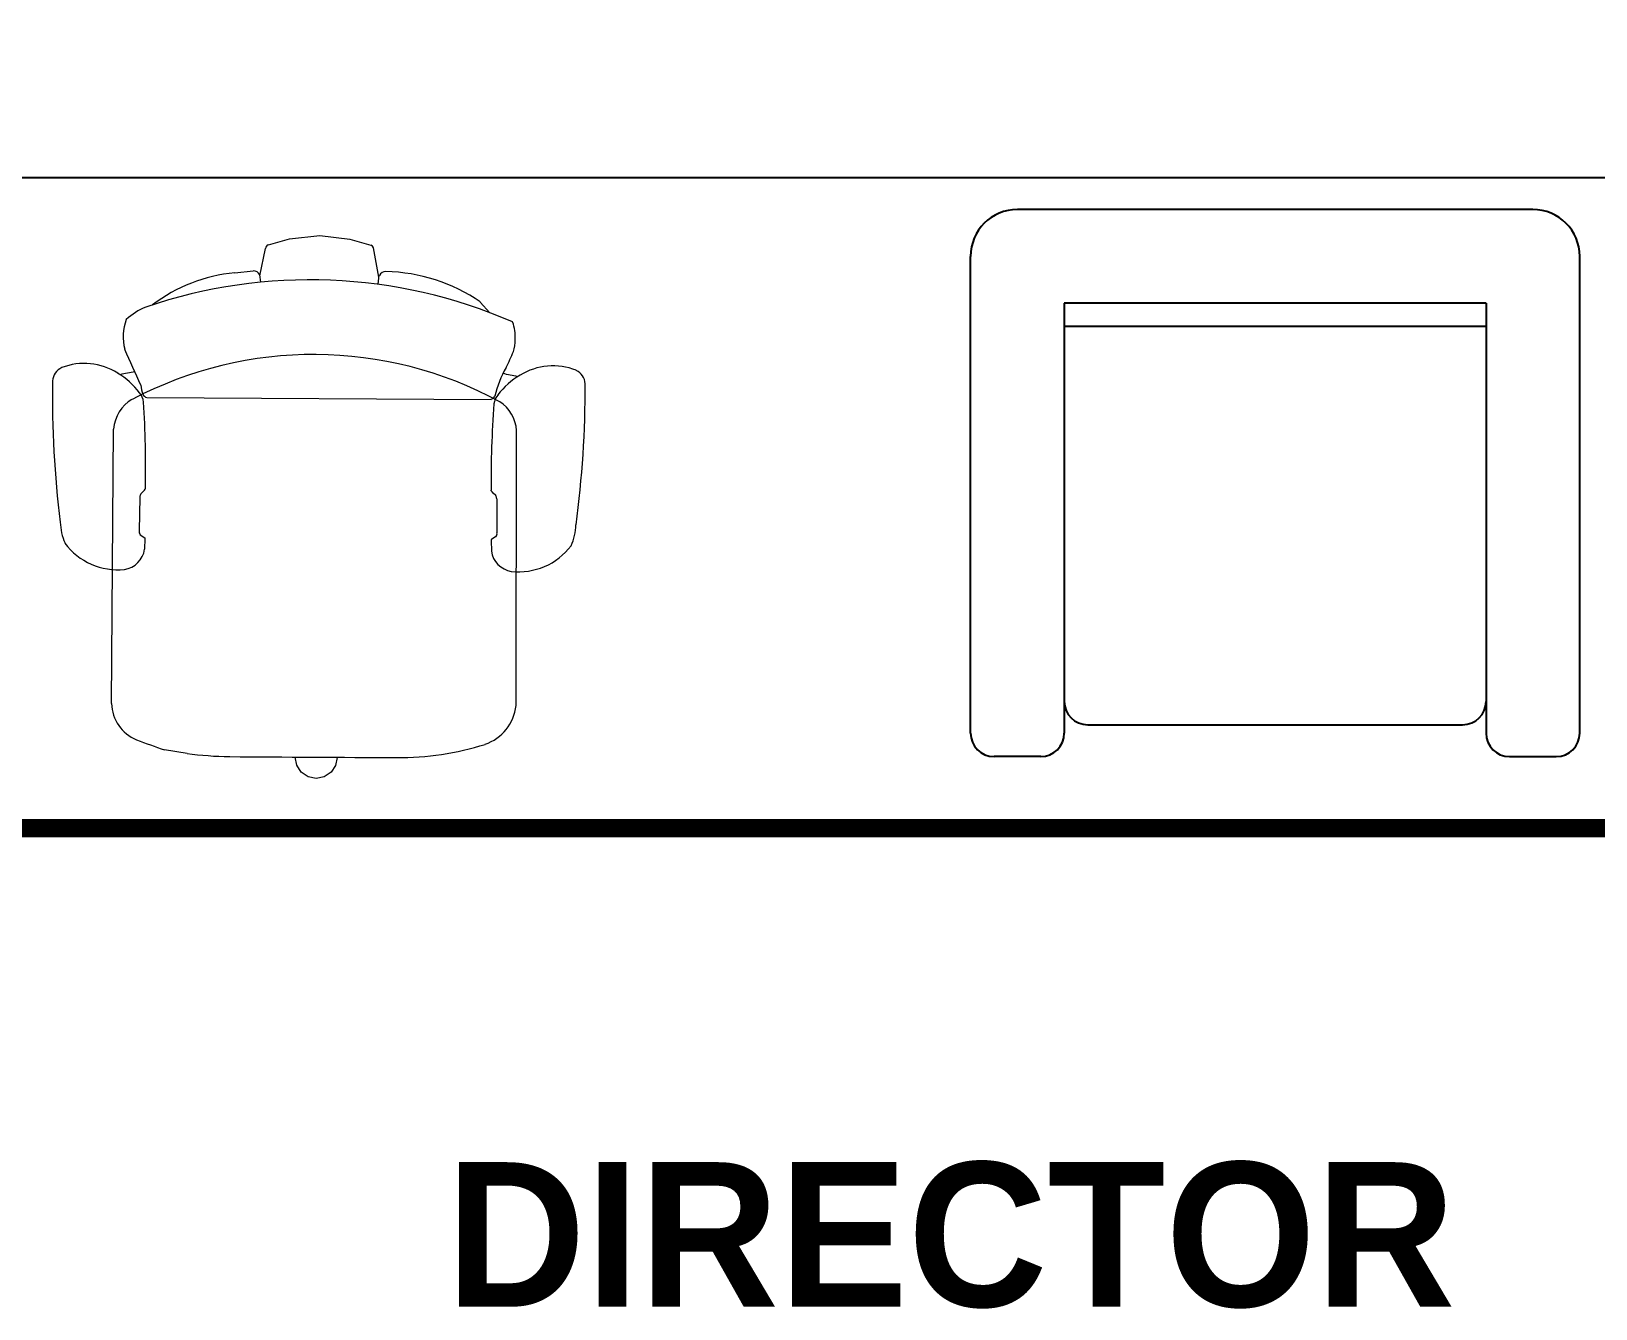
# Model space of a CAD drawing. Header units: inches. Extents: x 478327 to 492265, y -26791 to -22136.
# Drawn here: x 482303.1 to 482388.3, y -24269.3 to -24199.7 of the extents above; entities that cross this region are included whole.
import ezdxf

# ---------------------------------------------------------------- set-up
doc = ezdxf.new("R2010")
doc.units = ezdxf.units.IN
doc.header["$MEASUREMENT"] = 0
doc.layers.add('A-furniture', color=8, linetype='Continuous', lineweight=9)
doc.layers.add('I-ANNO-TEXT', color=7, linetype='Continuous', lineweight=18)
for name, color, linetype in [('C-RD-TEXT-TITLE', 4, 'Continuous'), ('furniture', 201, 'Continuous'), ('I-WALL-IN', 3, 'Continuous')]:
    doc.layers.add(name, color=color, linetype=linetype)
doc.styles.add('MICRO', font='')
doc.styles.get('MICRO').set_extended_font_data('MicrogrammaSSi', bold=True)

# ---------------------------------------------------------------- blocks, each defined once
blk = doc.blocks.new('A$C6A0E07C9')
at = {"layer": 'A-furniture'}
for p, q in [((-0.2138, 0.2718), (0.1182, 0.2876)), ((-0.0079, 0.2484), (-0.0112, 0.2428)), ((0.0377, 0.2515), (-0.0033, 0.2499)), ((0.0418, 0.2505), (0.045, 0.2473)), ((0.045, 0.2473), (0.0464, 0.2461)), ((0.1585, 0.2497), (0.1792, -0.1667)), ((-0.0121, 0.2424), (-0.025, 0.2422)), ((-0.0115, 0.2426), (-0.0121, 0.2424)), ((-0.0112, 0.2428), (-0.0115, 0.2426)), ((0.0464, 0.2461), (0.0478, 0.2453)), ((0.0478, 0.2453), (0.0485, 0.2451)), ((-0.2691, 0.1773), (-0.2664, 0.2046)), ((0.3152, 0.1516), (0.3188, 0.1294)), ((0.3146, 0.1213), (0.3056, 0.1197)), ((0.3131, 0.1211), (0.3466, 0.116)), ((0.3514, 0.1128), (0.36, 0.0876)), ((0.36, 0.0876), (0.3659, 0.0513)), ((-0.2893, 0.0294), (-0.2841, 0.0379)), ((-0.2841, 0.0379), (-0.2762, 0.0438)), ((-0.2762, 0.0438), (-0.2666, 0.0462)), ((0.3659, 0.0513), (0.3636, 0.0146)), ((-0.2907, 0.0196), (-0.2893, 0.0294)), ((-0.2883, 0.01), (-0.2907, 0.0196)), ((-0.2824, 0.002), (-0.2883, 0.01)), ((-0.2739, -0.003), (-0.2824, 0.002)), ((0.3636, 0.0146), (0.3576, -0.0113)), ((-0.2641, -0.0045), (-0.2739, -0.003)), ((0.3197, -0.023), (0.3546, -0.0146)), ((0.3546, -0.0146), (0.3564, -0.0132)), ((0.3564, -0.0132), (0.3576, -0.0113)), ((0.3108, -0.0224), (0.3218, -0.0234)), ((0.2962, -0.1472), (0.2839, -0.1595)), ((0.0087, -0.176), (-0.0042, -0.1772)), ((0.0094, -0.1763), (0.0087, -0.176)), ((0.0097, -0.1764), (0.0094, -0.1763)), ((0.0135, -0.1816), (0.0097, -0.1764)), ((0.0591, -0.1802), (0.0183, -0.1827)), ((0.0631, -0.1788), (0.066, -0.1753)), ((0.066, -0.1753), (0.0673, -0.174)), ((0.0673, -0.174), (0.0686, -0.173)), ((0.0686, -0.173), (0.0692, -0.1728)), ((-0.1895, -0.2174), (0.1433, -0.1996))]:
    blk.add_line(p, q, dxfattribs=at)
for centre, radius, start, end in [((0.2241, -0.8917), 1.2574, 92.3594, 100.1757), ((0.1721, 0.3454), 0.0192, 28.1256, 89.2436), ((0.0065, 0.2825), 0.0635, 94.0792, 117.5938), ((0.1209, 0.3234), 0.0749, 330.3794, 24.513), ((0.0274, 0.2777), 0.0792, 129.4999, 189.1152), ((0.117, 0.2414), 0.0463, 34.0902, 88.4441), ((0.1077, 0.3263), 0.0879, 309.6726, 333.0223), ((-0.21, 0.2233), 0.0487, 94.526, 161.0109), ((-0.0222, 0.2712), 0.0292, 192.0047, 264.4409), ((-0.2488, 0.0248), 0.4712, 334.5973, 30.9732), ((-1.1254, 2.7931), 2.8487, 297.1157, 298.0695), ((-0.9196, -0.0126), 1.143, 14.0931, 15.0056), ((0.2336, 0.2226), 0.0597, 72.5282, 107.7011), ((0.1951, 0.2221), 0.0806, 25.5198, 45.5387), ((-0.0038, 0.2437), 0.00623, 84.8455, 131.3174), ((0.0374, 0.2414), 0.0101, 64.5281, 88.6391), ((0.0007, 1.5534), 1.3091, 272.0899, 276.676), ((0.1493, 0.274), 0.0211, 279.8693, 313.3434), ((0.1704, 0.2449), 0.0129, 130.1366, 158.0173), ((0.1866, 0.1808), 0.0779, 100.0525, 108.2672), ((-0.3014, 0.0263), 0.6141, 339.6108, 22.0467), ((0.1276, 0.1249), 0.1894, 8.0925, 40.8276), ((0.5941, -0.0351), 0.8932, 162.1203, 164.4323), ((0.1816, 0.1421), 0.4521, 175.5289, 182.0991), ((72.2191, 3.6268), 72.5738, 182.765274, 182.924882), ((0.31, 0.1288), 0.0088, 301.088, 3.1667), ((0.3467, 0.1108), 0.00513, 22.8184, 91.0076), ((0.1162, -0.0378), 0.2107, 328.6962, 1.8079), ((0.3177, -0.0315), 0.00903, 2.1237, 63.3709), ((0.0809, -0.0616), 0.3414, 182.481, 200.7553), ((0.1515, -1.4793), 1.3091, 89.0174, 93.6036), ((0.1724, -0.1915), 0.0211, 52.3501, 85.8241), ((0.197, -0.1553), 0.0211, 212.6602, 229.0352), ((-0.1856, -0.1603), 0.0572, 202.8821, 266.1169), ((0.0015, -0.2058), 0.0292, 101.2525, 173.6887), ((0.0171, -0.1766), 0.00623, 234.376, 280.848), ((0.0579, -0.1702), 0.0101, 277.0543, 301.1654), ((0.138, -0.155), 0.0449, 276.7939, 330.1521), ((0.1633, -0.2919), 0.1223, 63.0548, 80.6357), ((0.1362, -0.2476), 0.0879, 32.6712, 56.0209), ((-0.9196, -0.0126), 1.143, 350.6964, 351.6126), ((0.3239, 0.0551), 0.2601, 246.1539, 250.8174), ((0.2537, -0.1401), 0.0518, 269.3553, 293.3788), ((0.0516, -0.2073), 0.0792, 176.5782, 236.1936), ((0.1491, -0.2435), 0.0749, 341.1805, 35.314), ((0.249, -0.1528), 0.0392, 254.2998, 275.9911), ((0.0312, -0.2142), 0.0635, 248.0997, 271.6142), ((0.1312, 0.9758), 1.2574, 265.5178, 273.334), ((0.2022, -0.2604), 0.0192, 276.4498, 337.5679)]:
    blk.add_arc(centre, radius, start, end, dxfattribs=at)
blk = doc.blocks.new('CH_13')
for p, q in [((275, 0), (-275, 0)), ((-325, -558.9), (-325, -50)), ((325, -558.9), (325, -50)), ((-225, -100), (-225, -558.9)), ((225, -100), (-225, -100)), ((225, -100), (225, -558.9)), ((225, -125), (-225, -125)), ((-200, -550), (200, -550)), ((-250, -583.9), (-300, -583.9)), ((250, -583.9), (300, -583.9))]:
    blk.add_line(p, q)
for centre, radius, start, end in [((-275, -50), 50, 90, 180), ((275, -50), 50, 0, 90), ((-200, -525), 25, 180, 270), ((200, -525), 25, 270, 0), ((-300, -558.9), 25, 180, 270), ((-250, -558.9), 25, 270, 0), ((250, -558.9), 25, 180, 270), ((300, -558.9), 25, 270, 0)]:
    blk.add_arc(centre, radius, start, end)

msp = doc.modelspace()

# ---------------------------------------------------------------- linework, layer by layer
at = {"layer": 'C-RD-TEXT-TITLE', "ltscale": 0.5, "const_width": 1, "elevation": 6.93}
msp.add_lwpolyline([(482957.495, -24123.63), (482957.495, -24243.096), (478919.364, -24243.096), (478919.364, -24115.666)], dxfattribs=at)
at = {"layer": 'I-WALL-IN'}
msp.add_line((482417.376, -24207.639, 6.93), (482193.926, -24207.639, 6.93), dxfattribs=at)

# ---------------------------------------------------------------- block references
at = {"layer": 'A-furniture', "xscale": 44.99999999998288, "yscale": 44.99999999998288, "zscale": 44.99999999998288, "rotation": 86.85652716148029}
msp.add_blockref('A$C6A0E07C9', (482320.196, -24227.36, 6.93), dxfattribs=at)
at = {"layer": 'furniture', "extrusion": (0, 0, -1), "xscale": -0.05105496469259303, "yscale": 0.05105496469259303, "zscale": -0.05105496469259303}
msp.add_blockref('CH_13', (-482370.847, -24209.374), dxfattribs=at)

# ---------------------------------------------------------------- texts
at = {"layer": 'I-ANNO-TEXT', "insert": (482325.677, -24261.291, -27.45), "char_height": 7.875, "attachment_point": 1, "style": 'MICRO'}
msp.add_mtext_dynamic_manual_height_columns('{\\fBahnschrift Light|b1|i0|c0|p34;DIRECTOR  }', width=7.40993, gutter_width=1.5, heights=[0], dxfattribs=at)

doc.saveas('drawing.dxf')
